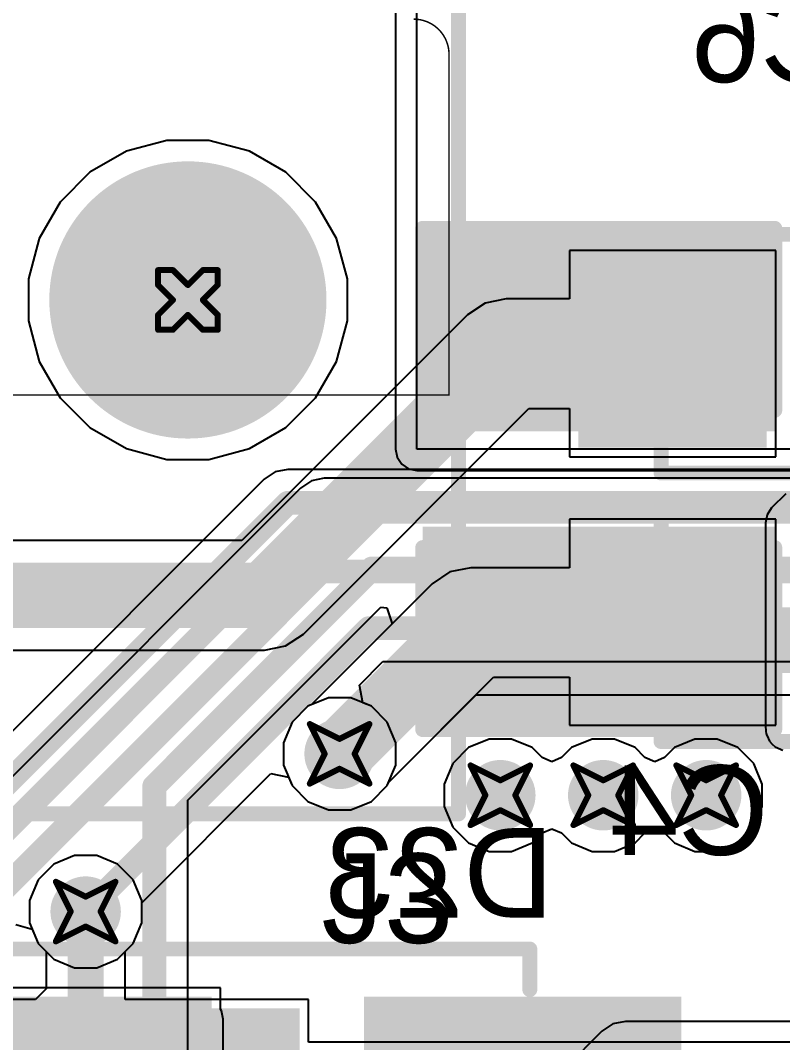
# Model space of a CAD drawing. Header units: inches. Extents: x -6 to 430, y 0 to 90.
# Drawn here: x 28.6 to 35.09, y 34.49 to 43.19 of the extents above; entities that cross this region are included whole.
import ezdxf

# ---------------------------------------------------------------- set-up
doc = ezdxf.new("R2010")
doc.units = ezdxf.units.IN
for name, color, linetype in [('Bottom Layer', 5, 'Continuous'), ('Bottom Overlay', 54, 'Continuous'), ('Bottom Paste', 16, 'Continuous'), ('Bottom Solder', 6, 'Continuous'), ('Drill Drawing', 1, 'Continuous'), ('Layer 1', 16, 'Continuous'), ('Layer 2', 76, 'Continuous'), ('Mechanical 1', 6, 'Continuous'), ('Pad Holes', 156, 'Continuous'), ('Top Layer', 1, 'Continuous'), ('Top Overlay', 2, 'Continuous'), ('Top Paste', 8, 'Continuous'), ('Top Solder', 216, 'Continuous'), ('Via Holes', 16, 'Continuous')]:
    doc.layers.add(name, color=color, linetype=linetype)
doc.styles.add('Arial', font='', dxfattribs={"height": 0.2})
doc.styles.get('Arial').set_extended_font_data('Arial')

msp = doc.modelspace()

# ---------------------------------------------------------------- hatches: boundary and pattern name
at = {"layer": 'Bottom Layer'}
for points in [[(32.1278, 39.7936), (32.1278, 41.3176), (34.9218, 41.3176), (34.9218, 39.7936)], [(32.1278, 37.2536), (32.1278, 38.7776), (34.9218, 38.7776), (34.9218, 37.2536)], [(27.6266, 34.7762), (30.1266, 34.7762), (30.1266, 33.0762), (27.6266, 33.0762)], [(31.6266, 34.7762), (34.1266, 34.7762), (34.1266, 33.0762), (31.6266, 33.0762)], [(27.378, 32.961), (30.1466, 32.961), (30.1466, 34.6882), (27.378, 34.6882)]]:
    msp.add_hatch(color=5, dxfattribs=at).paths.add_polyline_path(points)
h = msp.add_hatch(color=5, dxfattribs=at)
edge = h.paths.add_edge_path()
edge.add_arc((31.3183, 36.9455), 0.3, 0, 360)
h = msp.add_hatch(color=5, dxfattribs=at)
edge = h.paths.add_edge_path()
edge.add_arc((32.6866, 36.5932), 0.3, 0, 360)
h = msp.add_hatch(color=5, dxfattribs=at)
edge = h.paths.add_edge_path()
edge.add_arc((33.5629, 36.5932), 0.3, 0, 360)
h = msp.add_hatch(color=5, dxfattribs=at)
edge = h.paths.add_edge_path()
edge.add_arc((34.4392, 36.5932), 0.3, 0, 360)
h = msp.add_hatch(color=5, dxfattribs=at)
edge = h.paths.add_edge_path()
edge.add_arc((29.156, 35.6026), 0.3, 0, 360)
at = {"layer": 'Bottom Paste'}
for points in [[(32.1278, 39.7936), (32.1278, 41.3176), (34.9218, 41.3176), (34.9218, 39.7936)], [(32.1278, 37.2536), (32.1278, 38.7776), (34.9218, 38.7776), (34.9218, 37.2536)], [(27.6266, 34.7762), (30.1266, 34.7762), (30.1266, 33.0762), (27.6266, 33.0762)], [(31.6266, 34.7762), (34.1266, 34.7762), (34.1266, 33.0762), (31.6266, 33.0762)]]:
    msp.add_hatch(color=16, dxfattribs=at).paths.add_polyline_path(points)
at = {"layer": 'Bottom Solder'}
for points in [[(32.0262, 39.692), (32.0262, 41.4192), (35.0234, 41.4192), (35.0234, 39.692)], [(32.0262, 37.152), (32.0262, 38.8792), (35.0234, 38.8792), (35.0234, 37.152)], [(27.525, 34.8778), (30.2282, 34.8778), (30.2282, 32.9746), (27.525, 32.9746)], [(31.525, 34.8778), (34.2282, 34.8778), (34.2282, 32.9746), (31.525, 32.9746)]]:
    msp.add_hatch(color=6, dxfattribs=at).paths.add_polyline_path(points)
h = msp.add_hatch(color=6, dxfattribs=at)
edge = h.paths.add_edge_path()
edge.add_arc((30.0266, 40.8096), 0.1016, 0, 360)
at = {"layer": 'Layer 1'}
h = msp.add_hatch(color=16, dxfattribs=at)
edge = h.paths.add_edge_path()
edge.add_arc((31.3183, 36.9455), 0.3, 0, 360)
h = msp.add_hatch(color=16, dxfattribs=at)
edge = h.paths.add_edge_path()
edge.add_arc((32.6866, 36.5932), 0.3, 0, 360)
h = msp.add_hatch(color=16, dxfattribs=at)
edge = h.paths.add_edge_path()
edge.add_arc((33.5629, 36.5932), 0.3, 0, 360)
h = msp.add_hatch(color=16, dxfattribs=at)
edge = h.paths.add_edge_path()
edge.add_arc((34.4392, 36.5932), 0.3, 0, 360)
h = msp.add_hatch(color=16, dxfattribs=at)
edge = h.paths.add_edge_path()
edge.add_arc((29.156, 35.6026), 0.3, 0, 360)
at = {"layer": 'Layer 2'}
h = msp.add_hatch(color=76, dxfattribs=at)
edge = h.paths.add_edge_path()
edge.add_arc((31.3183, 36.9455), 0.3, 0, 360)
h = msp.add_hatch(color=76, dxfattribs=at)
edge = h.paths.add_edge_path()
edge.add_arc((32.6866, 36.5932), 0.3, 0, 360)
h = msp.add_hatch(color=76, dxfattribs=at)
edge = h.paths.add_edge_path()
edge.add_arc((33.5629, 36.5932), 0.3, 0, 360)
h = msp.add_hatch(color=76, dxfattribs=at)
edge = h.paths.add_edge_path()
edge.add_arc((34.4392, 36.5932), 0.3, 0, 360)
h = msp.add_hatch(color=76, dxfattribs=at)
edge = h.paths.add_edge_path()
edge.add_arc((29.156, 35.6026), 0.3, 0, 360)
at = {"layer": 'Pad Holes'}
h = msp.add_hatch(color=7, dxfattribs=at)
edge = h.paths.add_edge_path()
edge.add_arc((30.0266, 40.8096), 1.18, 0, 360)
at = {"layer": 'Top Layer'}
for points in [[(33.4539, 41.0524), (34.8539, 41.0524), (34.8539, 39.6524), (33.4539, 39.6524)], [(33.4538, 38.7664), (34.8538, 38.7664), (34.8538, 37.3664), (33.4538, 37.3664)], [(28.706, 33.1762), (28.706, 34.6762), (29.606, 34.6762), (29.606, 33.1762)], [(29.976, 33.1762), (29.976, 34.6762), (30.876, 34.6762), (30.876, 33.1762)]]:
    msp.add_hatch(color=1, dxfattribs=at).paths.add_polyline_path(points)
h = msp.add_hatch(color=1, dxfattribs=at)
edge = h.paths.add_edge_path()
edge.add_arc((31.3183, 36.9455), 0.3, 0, 360)
h = msp.add_hatch(color=1, dxfattribs=at)
edge = h.paths.add_edge_path()
edge.add_arc((32.6866, 36.5932), 0.3, 0, 360)
h = msp.add_hatch(color=1, dxfattribs=at)
edge = h.paths.add_edge_path()
edge.add_arc((33.5629, 36.5932), 0.3, 0, 360)
h = msp.add_hatch(color=1, dxfattribs=at)
edge = h.paths.add_edge_path()
edge.add_arc((34.4392, 36.5932), 0.3, 0, 360)
h = msp.add_hatch(color=1, dxfattribs=at)
edge = h.paths.add_edge_path()
edge.add_arc((29.156, 35.6026), 0.3, 0, 360)
at = {"layer": 'Top Paste'}
for points in [[(33.4539, 41.0524), (34.8539, 41.0524), (34.8539, 39.6524), (33.4539, 39.6524)], [(33.4538, 38.7664), (34.8538, 38.7664), (34.8538, 37.3664), (33.4538, 37.3664)], [(28.706, 33.1762), (28.706, 34.6762), (29.606, 34.6762), (29.606, 33.1762)], [(29.976, 33.1762), (29.976, 34.6762), (30.876, 34.6762), (30.876, 33.1762)]]:
    msp.add_hatch(color=8, dxfattribs=at).paths.add_polyline_path(points)
at = {"layer": 'Top Solder'}
for points in [[(33.3523, 41.154), (34.9555, 41.154), (34.9555, 39.5508), (33.3523, 39.5508)], [(33.3522, 38.868), (34.9554, 38.868), (34.9554, 37.2648), (33.3522, 37.2648)], [(28.6044, 33.0746), (28.6044, 34.7778), (29.7076, 34.7778), (29.7076, 33.0746)], [(29.8744, 33.0746), (29.8744, 34.7778), (30.9776, 34.7778), (30.9776, 33.0746)]]:
    msp.add_hatch(color=216, dxfattribs=at).paths.add_polyline_path(points)
h = msp.add_hatch(color=216, dxfattribs=at)
edge = h.paths.add_edge_path()
edge.add_arc((30.0266, 40.8096), 0.1016, 0, 360)
at = {"layer": 'Via Holes'}
h = msp.add_hatch(color=7, dxfattribs=at)
edge = h.paths.add_edge_path()
edge.add_arc((31.3183, 36.9455), 0.15, 0, 360)
h = msp.add_hatch(color=7, dxfattribs=at)
edge = h.paths.add_edge_path()
edge.add_arc((32.6866, 36.5932), 0.15, 0, 360)
h = msp.add_hatch(color=7, dxfattribs=at)
edge = h.paths.add_edge_path()
edge.add_arc((33.5629, 36.5932), 0.15, 0, 360)
h = msp.add_hatch(color=7, dxfattribs=at)
edge = h.paths.add_edge_path()
edge.add_arc((34.4392, 36.5932), 0.15, 0, 360)
h = msp.add_hatch(color=7, dxfattribs=at)
edge = h.paths.add_edge_path()
edge.add_arc((29.156, 35.6026), 0.15, 0, 360)

# ---------------------------------------------------------------- linework, layer by layer
at = {"layer": 'Bottom Layer'}
for p, q in [((31.7941, 49.741), (31.7941, 39.5396)), ((31.9754, 39.5396), (31.9754, 49.741)), ((29.8478, 42.1674), (29.5025, 42.0749)), ((30.2054, 42.1674), (29.8478, 42.1674)), ((30.5507, 42.0749), (30.2054, 42.1674)), ((29.5025, 42.0749), (29.1929, 41.8961)), ((30.8603, 41.8961), (30.5507, 42.0749)), ((29.1929, 41.8961), (28.9401, 41.6433)), ((31.1131, 41.6433), (30.8603, 41.8961)), ((28.9401, 41.6433), (28.7613, 41.3337)), ((31.2919, 41.3337), (31.1131, 41.6433)), ((28.7613, 41.3337), (28.6688, 40.9884)), ((31.3844, 40.9884), (31.2919, 41.3337)), ((28.6688, 40.9884), (28.6688, 40.6308)), ((31.3844, 40.6308), (31.3844, 40.9884)), ((28.6688, 40.6308), (28.7613, 40.2855)), ((31.2919, 40.2855), (31.3844, 40.6308)), ((28.7613, 40.2855), (28.9401, 39.9759)), ((31.1131, 39.9759), (31.2919, 40.2855)), ((28.9401, 39.9759), (29.1929, 39.7231)), ((30.8603, 39.7231), (31.1131, 39.9759)), ((29.1929, 39.7231), (29.5025, 39.5443)), ((30.5507, 39.5443), (30.8603, 39.7231)), ((29.5025, 39.5443), (29.8478, 39.4518)), ((30.2054, 39.4518), (30.5507, 39.5443)), ((31.7941, 39.5396), (31.8079, 39.4702)), ((38.7572, 39.5396), (31.9754, 39.5396)), ((29.8478, 39.4518), (30.2054, 39.4518)), ((31.8079, 39.4702), (31.8472, 39.4114)), ((31.8472, 39.4114), (31.906, 39.3721)), ((31.906, 39.3721), (31.9754, 39.3583)), ((31.9754, 39.3583), (38.6546, 39.3583)), ((35.1164, 39.1598), (34.9968, 39.0402)), ((34.9968, 39.0402), (34.9575, 38.9814)), ((34.9575, 38.9814), (34.9437, 38.912)), ((34.9437, 38.912), (34.9437, 37.1699)), ((31.2233, 37.4233), (31.0476, 37.3506)), ((31.4133, 37.4233), (31.2233, 37.4233)), ((31.5889, 37.3506), (31.4133, 37.4233)), ((31.0476, 37.3506), (30.9132, 37.2162)), ((31.7234, 37.2162), (31.5889, 37.3506)), ((30.9132, 37.2162), (30.8405, 37.0405)), ((31.7961, 37.0405), (31.7234, 37.2162)), ((34.9437, 37.1699), (34.9472, 37.1523)), ((34.9472, 37.1523), (34.9472, 37.1345)), ((34.9472, 37.1345), (34.9502, 37.1196)), ((34.9502, 37.1196), (34.957, 37.1031)), ((34.957, 37.1031), (34.9575, 37.1005)), ((34.9575, 37.1005), (34.959, 37.0983)), ((34.959, 37.0983), (34.9772, 37.0542)), ((30.8405, 37.0405), (30.8405, 36.8505)), ((31.7961, 36.8505), (31.7961, 37.0405)), ((34.9772, 37.0542), (34.9772, 37.0542)), ((34.9772, 37.0542), (34.9772, 37.0542)), ((34.9772, 37.0542), (35.0022, 37.0292)), ((35.0022, 37.0292), (35.0272, 37.0042)), ((35.0272, 37.0042), (35.0273, 37.0042)), ((35.0273, 37.0042), (35.0713, 36.986)), ((35.0713, 36.986), (35.0735, 36.9845)), ((35.0735, 36.9845), (35.0836, 36.9809)), ((35.0836, 36.9809), (35.0926, 36.9772)), ((30.8405, 36.8505), (30.9132, 36.6749)), ((31.7234, 36.6749), (31.7961, 36.8505)), ((30.9132, 36.6749), (31.0476, 36.5404)), ((31.5889, 36.5404), (31.7234, 36.6749)), ((31.0476, 36.5404), (31.2233, 36.4677)), ((31.2233, 36.4677), (31.4133, 36.4677)), ((31.4133, 36.4677), (31.5889, 36.5404)), ((29.061, 36.0804), (28.8853, 36.0077)), ((29.251, 36.0804), (29.061, 36.0804)), ((29.4267, 36.0077), (29.251, 36.0804)), ((28.8853, 36.0077), (28.7509, 35.8733)), ((29.5611, 35.8733), (29.4267, 36.0077)), ((28.7509, 35.8733), (28.6782, 35.6976)), ((29.6338, 35.6976), (29.5611, 35.8733)), ((28.6782, 35.6976), (28.6782, 35.5076)), ((29.6338, 35.5076), (29.6338, 35.6976)), ((28.6782, 35.5076), (28.7509, 35.3319)), ((29.5611, 35.3319), (29.6338, 35.5076)), ((28.7509, 35.3319), (28.8853, 35.1975)), ((29.4267, 35.1975), (29.5611, 35.3319)), ((28.8853, 35.1975), (29.061, 35.1248)), ((29.251, 35.1248), (29.4267, 35.1975)), ((29.061, 35.1248), (29.251, 35.1248)), ((30.3044, 34.954), (28.2397, 34.954)), ((30.3044, 34.7721), (30.3044, 34.954)), ((30.3141, 34.7576), (30.3044, 34.7721)), ((30.3279, 34.6882), (30.3141, 34.7576)), ((30.3279, 32.961), (30.3279, 34.6882))]:
    msp.add_line(p, q, dxfattribs=at)
at = {"layer": 'Bottom Overlay', "const_width": 0.127}
for points in [[(32.0262, 41.4192), (35.0234, 41.4192)], [(32.0262, 39.8698), (32.0262, 41.4192)], [(35.0234, 39.8698), (35.0234, 41.4192)], [(32.0262, 37.152), (32.0262, 38.7014)], [(35.0234, 37.152), (35.0234, 38.7014)], [(32.0262, 37.152), (35.0234, 37.152)], [(28.2185, 35.2839), (32.9378, 35.2839)], [(32.9378, 34.9384), (32.9378, 35.2839)]]:
    msp.add_lwpolyline(points, dxfattribs=at)
at = {"layer": 'Bottom Overlay', "const_width": 0.0635}
for points in [[(31.9944, 41.4192, 1), (32.0579, 41.4192, 1)], [(31.9944, 41.4192, 1), (32.0579, 41.4192, 1)], [(34.9916, 41.4192, 1), (35.0551, 41.4192, 1)], [(34.9916, 41.4192, 1), (35.0551, 41.4192, 1)], [(31.9944, 39.8698, 1), (32.0579, 39.8698, 1)], [(34.9916, 39.8698, 1), (35.0551, 39.8698, 1)], [(31.9944, 38.7014, 1), (32.0579, 38.7014, 1)], [(34.9916, 38.7014, 1), (35.0551, 38.7014, 1)], [(31.9944, 37.152, 1), (32.0579, 37.152, 1)], [(31.9944, 37.152, 1), (32.0579, 37.152, 1)], [(34.9916, 37.152, 1), (35.0551, 37.152, 1)], [(34.9916, 37.152, 1), (35.0551, 37.152, 1)], [(32.9061, 35.2839, 1), (32.9696, 35.2839, 1)], [(32.9061, 35.2839, 1), (32.9696, 35.2839, 1)], [(32.9061, 34.9384, 1), (32.9696, 34.9384, 1)]]:
    msp.add_lwpolyline(points, format="xyb", close=True, dxfattribs=at)
at = {"layer": 'Drill Drawing', "const_width": 0.0508}
for points in [[(29.7726, 40.9366), (29.7726, 41.0636)], [(29.7726, 41.0636), (29.8996, 41.0636)], [(29.8996, 41.0636), (30.0266, 40.9366)], [(30.0266, 40.9366), (30.1536, 41.0636)], [(30.1536, 41.0636), (30.2806, 41.0636)], [(30.2806, 40.9366), (30.2806, 41.0636)], [(29.7726, 40.9366), (29.8996, 40.8096)], [(30.1536, 40.8096), (30.2806, 40.9366)], [(29.7726, 40.6826), (29.8996, 40.8096)], [(30.1536, 40.8096), (30.2806, 40.6826)], [(29.7726, 40.5556), (29.7726, 40.6826)], [(29.8996, 40.5556), (30.0266, 40.6826)], [(30.0266, 40.6826), (30.1536, 40.5556)], [(30.2806, 40.5556), (30.2806, 40.6826)], [(29.7726, 40.5556), (29.8996, 40.5556)], [(30.1536, 40.5556), (30.2806, 40.5556)], [(31.0643, 37.1995), (31.3183, 37.0725)], [(31.0643, 37.1995), (31.1913, 36.9455)], [(31.3183, 37.0725), (31.5723, 37.1995)], [(31.4453, 36.9455), (31.5723, 37.1995)], [(31.0643, 36.6915), (31.1913, 36.9455)], [(31.4453, 36.9455), (31.5723, 36.6915)], [(31.0643, 36.6915), (31.3183, 36.8185)], [(31.3183, 36.8185), (31.5723, 36.6915)], [(32.4326, 36.8472), (32.6866, 36.7202)], [(32.4326, 36.8472), (32.5596, 36.5932)], [(32.6866, 36.7202), (32.9406, 36.8472)], [(32.8136, 36.5932), (32.9406, 36.8472)], [(33.3089, 36.8472), (33.5629, 36.7202)], [(33.3089, 36.8472), (33.4359, 36.5932)], [(33.5629, 36.7202), (33.8169, 36.8472)], [(33.6899, 36.5932), (33.8169, 36.8472)], [(34.1852, 36.8472), (34.4392, 36.7202)], [(34.1852, 36.8472), (34.3122, 36.5932)], [(34.4392, 36.7202), (34.6932, 36.8472)], [(34.5662, 36.5932), (34.6932, 36.8472)], [(32.4326, 36.3392), (32.5596, 36.5932)], [(32.8136, 36.5932), (32.9406, 36.3392)], [(33.3089, 36.3392), (33.4359, 36.5932)], [(33.6899, 36.5932), (33.8169, 36.3392)], [(34.1852, 36.3392), (34.3122, 36.5932)], [(34.5662, 36.5932), (34.6932, 36.3392)], [(32.4326, 36.3392), (32.6866, 36.4662)], [(32.6866, 36.4662), (32.9406, 36.3392)], [(33.3089, 36.3392), (33.5629, 36.4662)], [(33.5629, 36.4662), (33.8169, 36.3392)], [(34.1852, 36.3392), (34.4392, 36.4662)], [(34.4392, 36.4662), (34.6932, 36.3392)], [(28.902, 35.8566), (29.156, 35.7296)], [(28.902, 35.8566), (29.029, 35.6026)], [(29.156, 35.7296), (29.41, 35.8566)], [(29.283, 35.6026), (29.41, 35.8566)], [(28.902, 35.3486), (29.029, 35.6026)], [(29.283, 35.6026), (29.41, 35.3486)], [(28.902, 35.3486), (29.156, 35.4756)], [(29.156, 35.4756), (29.41, 35.3486)]]:
    msp.add_lwpolyline(points, dxfattribs=at)
at = {"layer": 'Drill Drawing', "const_width": 0.0254}
for points in [[(29.7599, 41.0636, 1), (29.7853, 41.0636, 1)], [(29.7599, 41.0636, 1), (29.7853, 41.0636, 1)], [(29.8869, 41.0636, 1), (29.9123, 41.0636, 1)], [(29.8869, 41.0636, 1), (29.9123, 41.0636, 1)], [(30.1409, 41.0636, 1), (30.1663, 41.0636, 1)], [(30.1409, 41.0636, 1), (30.1663, 41.0636, 1)], [(30.2679, 41.0636, 1), (30.2933, 41.0636, 1)], [(30.2679, 41.0636, 1), (30.2933, 41.0636, 1)], [(29.7599, 40.9366, 1), (29.7853, 40.9366, 1)], [(29.7599, 40.9366, 1), (29.7853, 40.9366, 1)], [(30.0139, 40.9366, 1), (30.0393, 40.9366, 1)], [(30.0139, 40.9366, 1), (30.0393, 40.9366, 1)], [(30.2679, 40.9366, 1), (30.2933, 40.9366, 1)], [(30.2679, 40.9366, 1), (30.2933, 40.9366, 1)], [(29.8869, 40.8096, 1), (29.9123, 40.8096, 1)], [(29.8869, 40.8096, 1), (29.9123, 40.8096, 1)], [(30.1409, 40.8096, 1), (30.1663, 40.8096, 1)], [(30.1409, 40.8096, 1), (30.1663, 40.8096, 1)], [(29.7599, 40.6826, 1), (29.7853, 40.6826, 1)], [(29.7599, 40.6826, 1), (29.7853, 40.6826, 1)], [(30.0139, 40.6826, 1), (30.0393, 40.6826, 1)], [(30.0139, 40.6826, 1), (30.0393, 40.6826, 1)], [(30.2679, 40.6826, 1), (30.2933, 40.6826, 1)], [(30.2679, 40.6826, 1), (30.2933, 40.6826, 1)], [(29.7599, 40.5556, 1), (29.7853, 40.5556, 1)], [(29.7599, 40.5556, 1), (29.7853, 40.5556, 1)], [(29.8869, 40.5556, 1), (29.9123, 40.5556, 1)], [(29.8869, 40.5556, 1), (29.9123, 40.5556, 1)], [(30.1409, 40.5556, 1), (30.1663, 40.5556, 1)], [(30.1409, 40.5556, 1), (30.1663, 40.5556, 1)], [(30.2679, 40.5556, 1), (30.2933, 40.5556, 1)], [(30.2679, 40.5556, 1), (30.2933, 40.5556, 1)], [(31.0516, 37.1995, 1), (31.077, 37.1995, 1)], [(31.0516, 37.1995, 1), (31.077, 37.1995, 1)], [(31.5596, 37.1995, 1), (31.585, 37.1995, 1)], [(31.5596, 37.1995, 1), (31.585, 37.1995, 1)], [(31.3056, 37.0725, 1), (31.331, 37.0725, 1)], [(31.3056, 37.0725, 1), (31.331, 37.0725, 1)], [(31.1786, 36.9455, 1), (31.204, 36.9455, 1)], [(31.1786, 36.9455, 1), (31.204, 36.9455, 1)], [(31.4326, 36.9455, 1), (31.458, 36.9455, 1)], [(31.4326, 36.9455, 1), (31.458, 36.9455, 1)], [(31.3056, 36.8185, 1), (31.331, 36.8185, 1)], [(31.3056, 36.8185, 1), (31.331, 36.8185, 1)], [(32.4199, 36.8472, 1), (32.4453, 36.8472, 1)], [(32.4199, 36.8472, 1), (32.4453, 36.8472, 1)], [(32.9279, 36.8472, 1), (32.9533, 36.8472, 1)], [(32.9279, 36.8472, 1), (32.9533, 36.8472, 1)], [(33.2962, 36.8472, 1), (33.3216, 36.8472, 1)], [(33.2962, 36.8472, 1), (33.3216, 36.8472, 1)], [(33.8042, 36.8472, 1), (33.8296, 36.8472, 1)], [(33.8042, 36.8472, 1), (33.8296, 36.8472, 1)], [(34.1725, 36.8472, 1), (34.1979, 36.8472, 1)], [(34.1725, 36.8472, 1), (34.1979, 36.8472, 1)], [(34.6805, 36.8472, 1), (34.7059, 36.8472, 1)], [(34.6805, 36.8472, 1), (34.7059, 36.8472, 1)], [(32.6739, 36.7202, 1), (32.6993, 36.7202, 1)], [(32.6739, 36.7202, 1), (32.6993, 36.7202, 1)], [(33.5502, 36.7202, 1), (33.5756, 36.7202, 1)], [(33.5502, 36.7202, 1), (33.5756, 36.7202, 1)], [(34.4265, 36.7202, 1), (34.4519, 36.7202, 1)], [(34.4265, 36.7202, 1), (34.4519, 36.7202, 1)], [(31.0516, 36.6915, 1), (31.077, 36.6915, 1)], [(31.0516, 36.6915, 1), (31.077, 36.6915, 1)], [(31.5596, 36.6915, 1), (31.585, 36.6915, 1)], [(31.5596, 36.6915, 1), (31.585, 36.6915, 1)], [(32.5469, 36.5932, 1), (32.5723, 36.5932, 1)], [(32.5469, 36.5932, 1), (32.5723, 36.5932, 1)], [(32.8009, 36.5932, 1), (32.8263, 36.5932, 1)], [(32.8009, 36.5932, 1), (32.8263, 36.5932, 1)], [(33.4232, 36.5932, 1), (33.4486, 36.5932, 1)], [(33.4232, 36.5932, 1), (33.4486, 36.5932, 1)], [(33.6772, 36.5932, 1), (33.7026, 36.5932, 1)], [(33.6772, 36.5932, 1), (33.7026, 36.5932, 1)], [(34.2995, 36.5932, 1), (34.3249, 36.5932, 1)], [(34.2995, 36.5932, 1), (34.3249, 36.5932, 1)], [(34.5535, 36.5932, 1), (34.5789, 36.5932, 1)], [(34.5535, 36.5932, 1), (34.5789, 36.5932, 1)], [(32.6739, 36.4662, 1), (32.6993, 36.4662, 1)], [(32.6739, 36.4662, 1), (32.6993, 36.4662, 1)], [(33.5502, 36.4662, 1), (33.5756, 36.4662, 1)], [(33.5502, 36.4662, 1), (33.5756, 36.4662, 1)], [(34.4265, 36.4662, 1), (34.4519, 36.4662, 1)], [(34.4265, 36.4662, 1), (34.4519, 36.4662, 1)], [(32.4199, 36.3392, 1), (32.4453, 36.3392, 1)], [(32.4199, 36.3392, 1), (32.4453, 36.3392, 1)], [(32.9279, 36.3392, 1), (32.9533, 36.3392, 1)], [(32.9279, 36.3392, 1), (32.9533, 36.3392, 1)], [(33.2962, 36.3392, 1), (33.3216, 36.3392, 1)], [(33.2962, 36.3392, 1), (33.3216, 36.3392, 1)], [(33.8042, 36.3392, 1), (33.8296, 36.3392, 1)], [(33.8042, 36.3392, 1), (33.8296, 36.3392, 1)], [(34.1725, 36.3392, 1), (34.1979, 36.3392, 1)], [(34.1725, 36.3392, 1), (34.1979, 36.3392, 1)], [(34.6805, 36.3392, 1), (34.7059, 36.3392, 1)], [(34.6805, 36.3392, 1), (34.7059, 36.3392, 1)], [(28.8893, 35.8566, 1), (28.9147, 35.8566, 1)], [(28.8893, 35.8566, 1), (28.9147, 35.8566, 1)], [(29.3973, 35.8566, 1), (29.4227, 35.8566, 1)], [(29.3973, 35.8566, 1), (29.4227, 35.8566, 1)], [(29.1433, 35.7296, 1), (29.1687, 35.7296, 1)], [(29.1433, 35.7296, 1), (29.1687, 35.7296, 1)], [(29.0163, 35.6026, 1), (29.0417, 35.6026, 1)], [(29.0163, 35.6026, 1), (29.0417, 35.6026, 1)], [(29.2703, 35.6026, 1), (29.2957, 35.6026, 1)], [(29.2703, 35.6026, 1), (29.2957, 35.6026, 1)], [(29.1433, 35.4756, 1), (29.1687, 35.4756, 1)], [(29.1433, 35.4756, 1), (29.1687, 35.4756, 1)], [(28.8893, 35.3486, 1), (28.9147, 35.3486, 1)], [(28.8893, 35.3486, 1), (28.9147, 35.3486, 1)], [(29.3973, 35.3486, 1), (29.4227, 35.3486, 1)], [(29.3973, 35.3486, 1), (29.4227, 35.3486, 1)]]:
    msp.add_lwpolyline(points, format="xyb", close=True, dxfattribs=at)
at = {"layer": 'Layer 1'}
for p, q in [((29.8478, 42.1674), (29.5025, 42.0749)), ((30.2054, 42.1674), (29.8478, 42.1674)), ((30.5507, 42.0749), (30.2054, 42.1674)), ((29.5025, 42.0749), (29.1929, 41.8961)), ((30.8603, 41.8961), (30.5507, 42.0749)), ((29.1929, 41.8961), (28.9401, 41.6433)), ((31.1131, 41.6433), (30.8603, 41.8961)), ((28.9401, 41.6433), (28.7613, 41.3337)), ((31.2919, 41.3337), (31.1131, 41.6433)), ((28.7613, 41.3337), (28.6688, 40.9884)), ((31.3844, 40.9884), (31.2919, 41.3337)), ((28.6688, 40.9884), (28.6688, 40.6308)), ((31.3844, 40.6308), (31.3844, 40.9884)), ((28.6688, 40.6308), (28.7613, 40.2855)), ((31.2919, 40.2855), (31.3844, 40.6308)), ((28.7613, 40.2855), (28.9401, 39.9759)), ((31.1131, 39.9759), (31.2919, 40.2855)), ((28.9401, 39.9759), (29.1929, 39.7231)), ((30.8603, 39.7231), (31.1131, 39.9759)), ((29.1929, 39.7231), (29.5025, 39.5443)), ((30.5507, 39.5443), (30.8603, 39.7231)), ((29.5025, 39.5443), (29.8478, 39.4518)), ((30.2054, 39.4518), (30.5507, 39.5443)), ((29.8478, 39.4518), (30.2054, 39.4518)), ((31.079, 39.2694), (30.9866, 39.2076)), ((31.188, 39.2911), (31.079, 39.2694)), ((40.3828, 39.2911), (31.188, 39.2911)), ((31.188, 39.2911), (31.188, 39.2911)), ((30.9866, 39.2076), (28.218, 36.439)), ((30.9866, 39.2076), (30.9866, 39.2076)), ((30.0251, 36.5514), (31.669, 38.1953)), ((31.669, 38.1953), (31.7217, 38.1878)), ((31.7217, 38.1878), (31.7666, 38.053)), ((31.7666, 38.053), (31.0758, 37.3622)), ((31.735, 36.703), (32.4799, 37.4478)), ((32.4799, 37.4478), (39.2786, 37.4478)), ((31.0476, 37.3506), (30.9132, 37.2162)), ((31.0758, 37.3622), (31.0476, 37.3506)), ((30.9132, 37.2162), (30.8405, 37.0405)), ((30.8405, 37.0405), (30.8405, 36.8505)), ((30.8405, 36.8505), (30.9132, 36.6749)), ((30.9132, 36.6749), (31.0476, 36.5404)), ((31.5889, 36.5404), (31.7234, 36.6749)), ((31.7234, 36.6749), (31.735, 36.703)), ((30.0251, 29.8212), (30.0251, 36.5514)), ((31.0476, 36.5404), (31.2233, 36.4677)), ((31.2233, 36.4677), (31.4133, 36.4677)), ((31.4133, 36.4677), (31.5889, 36.5404)), ((33.6444, 34.6466), (33.552, 34.5848)), ((33.7534, 34.6683), (33.6444, 34.6466)), ((38.5553, 34.6683), (33.7534, 34.6683)), ((33.7534, 34.6683), (33.7534, 34.6683)), ((33.552, 34.5848), (33.0186, 34.0514)), ((33.552, 34.5848), (33.552, 34.5848))]:
    msp.add_line(p, q, dxfattribs=at)
for points, const_width in [([(28.4194, 36.2376), (31.188, 39.0062)], 0.2032), ([(31.188, 39.0062), (40.3828, 39.0062)], 0.2032), ([(29.7402, 36.6694), (31.5944, 38.5236)], 0.2032), ([(31.5944, 38.5236), (34.0074, 38.5236)], 0.2032), ([(34.0074, 38.5236), (40.1829, 38.5236)], 0.2032), ([(31.3183, 36.9455), (32.2868, 37.914)], 0.5588), ([(32.2868, 37.914), (39.4717, 37.914)], 0.5588), ([(29.7402, 29.4304), (29.7402, 36.6694)], 0.2032)]:
    msp.add_lwpolyline(points, dxfattribs=dict(at, const_width=const_width))
for points, const_width in [([(31.1372, 39.0062, 1), (31.2388, 39.0062, 1)], 0.1016), ([(31.1372, 39.0062, 1), (31.2388, 39.0062, 1)], 0.1016), ([(31.5436, 38.5236, 1), (31.6452, 38.5236, 1)], 0.1016), ([(31.5436, 38.5236, 1), (31.6452, 38.5236, 1)], 0.1016), ([(33.9566, 38.5236, 1), (34.0582, 38.5236, 1)], 0.1016), ([(33.9566, 38.5236, 1), (34.0582, 38.5236, 1)], 0.1016), ([(32.1471, 37.914, 1), (32.4265, 37.914, 1)], 0.2794), ([(32.1471, 37.914, 1), (32.4265, 37.914, 1)], 0.2794), ([(31.1786, 36.9455, 1), (31.458, 36.9455, 1)], 0.2794), ([(29.6894, 36.6694, 1), (29.791, 36.6694, 1)], 0.1016), ([(29.6894, 36.6694, 1), (29.791, 36.6694, 1)], 0.1016)]:
    msp.add_lwpolyline(points, format="xyb", close=True, dxfattribs=dict(at, const_width=const_width))
at = {"layer": 'Layer 2'}
for p, q in [((29.8478, 42.1674), (29.5025, 42.0749)), ((30.2054, 42.1674), (29.8478, 42.1674)), ((30.5507, 42.0749), (30.2054, 42.1674)), ((29.5025, 42.0749), (29.1929, 41.8961)), ((30.8603, 41.8961), (30.5507, 42.0749)), ((29.1929, 41.8961), (28.9401, 41.6433)), ((31.1131, 41.6433), (30.8603, 41.8961)), ((28.9401, 41.6433), (28.7613, 41.3337)), ((31.2919, 41.3337), (31.1131, 41.6433)), ((28.7613, 41.3337), (28.6688, 40.9884)), ((31.3844, 40.9884), (31.2919, 41.3337)), ((28.6688, 40.9884), (28.6688, 40.6308)), ((31.3844, 40.6308), (31.3844, 40.9884)), ((28.6688, 40.6308), (28.7613, 40.2855)), ((31.2919, 40.2855), (31.3844, 40.6308)), ((28.7613, 40.2855), (28.9401, 39.9759)), ((31.1131, 39.9759), (31.2919, 40.2855)), ((28.9401, 39.9759), (29.1929, 39.7231)), ((30.8603, 39.7231), (31.1131, 39.9759)), ((29.1929, 39.7231), (29.5025, 39.5443)), ((30.5507, 39.5443), (30.8603, 39.7231)), ((29.5025, 39.5443), (29.8478, 39.4518)), ((30.2054, 39.4518), (30.5507, 39.5443)), ((29.8478, 39.4518), (30.2054, 39.4518)), ((30.7688, 39.3456), (30.6763, 39.2838)), ((30.8778, 39.3673), (30.7688, 39.3456)), ((35.2993, 39.3673), (30.8778, 39.3673)), ((30.6763, 39.2838), (27.1822, 35.7897)), ((30.6763, 39.2838), (30.6763, 39.2838)), ((31.4867, 37.5304), (31.687, 37.7307)), ((31.687, 37.7307), (35.2048, 37.7307)), ((31.5165, 37.3806), (31.4867, 37.5304)), ((31.5889, 37.3506), (31.5165, 37.3806)), ((31.7234, 37.2162), (31.5889, 37.3506)), ((31.7961, 37.0405), (31.7234, 37.2162)), ((32.5916, 37.071), (32.4159, 36.9983)), ((32.7816, 37.071), (32.5916, 37.071)), ((32.9573, 36.9983), (32.7816, 37.071)), ((33.4679, 37.071), (33.2922, 36.9983)), ((33.6579, 37.071), (33.4679, 37.071)), ((33.8336, 36.9983), (33.6579, 37.071)), ((34.3442, 37.071), (34.1685, 36.9983)), ((34.5342, 37.071), (34.3442, 37.071)), ((34.7099, 36.9983), (34.5342, 37.071)), ((31.7961, 36.8505), (31.7961, 37.0405)), ((32.4159, 36.9983), (32.2815, 36.8639)), ((33.0418, 36.9137), (32.9573, 36.9983)), ((33.2922, 36.9983), (33.2077, 36.9137)), ((33.9181, 36.9137), (33.8336, 36.9983)), ((34.1685, 36.9983), (34.084, 36.9137)), ((34.8443, 36.8639), (34.7099, 36.9983)), ((33.1247, 36.8781), (33.0418, 36.9137)), ((33.2077, 36.9137), (33.1247, 36.8781)), ((34.001, 36.8781), (33.9181, 36.9137)), ((34.084, 36.9137), (34.001, 36.8781)), ((31.7234, 36.6749), (31.7961, 36.8505)), ((32.2815, 36.8639), (32.2088, 36.6882)), ((34.917, 36.6882), (34.8443, 36.8639)), ((29.6338, 35.6775), (30.7334, 36.7771)), ((30.7334, 36.7771), (30.8832, 36.7473)), ((30.8832, 36.7473), (30.9132, 36.6749)), ((30.9132, 36.6749), (31.0476, 36.5404)), ((31.5889, 36.5404), (31.7234, 36.6749)), ((32.2088, 36.6882), (32.2088, 36.4982)), ((34.917, 36.4982), (34.917, 36.6882)), ((31.0476, 36.5404), (31.2233, 36.4677)), ((31.2233, 36.4677), (31.4133, 36.4677)), ((31.4133, 36.4677), (31.5889, 36.5404)), ((32.2088, 36.4982), (32.2815, 36.3225)), ((34.8443, 36.3225), (34.917, 36.4982)), ((32.2815, 36.3225), (32.4159, 36.1881)), ((33.0418, 36.2727), (33.1247, 36.3083)), ((33.1247, 36.3083), (33.2077, 36.2727)), ((33.9181, 36.2727), (34.001, 36.3083)), ((34.001, 36.3083), (34.084, 36.2727)), ((34.7099, 36.1881), (34.8443, 36.3225)), ((32.9573, 36.1881), (33.0418, 36.2727)), ((33.2077, 36.2727), (33.2922, 36.1881)), ((33.8336, 36.1881), (33.9181, 36.2727)), ((34.084, 36.2727), (34.1685, 36.1881)), ((32.4159, 36.1881), (32.5916, 36.1154)), ((32.5916, 36.1154), (32.7816, 36.1154)), ((32.7816, 36.1154), (32.9573, 36.1881)), ((33.2922, 36.1881), (33.4679, 36.1154)), ((33.4679, 36.1154), (33.6579, 36.1154)), ((33.6579, 36.1154), (33.8336, 36.1881)), ((34.1685, 36.1881), (34.3442, 36.1154)), ((34.3442, 36.1154), (34.5342, 36.1154)), ((34.5342, 36.1154), (34.7099, 36.1881)), ((29.6338, 35.5076), (29.6338, 35.6775)), ((29.5611, 35.3319), (29.6338, 35.5076)), ((28.5609, 35.4936), (28.7005, 35.4537)), ((28.7005, 35.4537), (28.7509, 35.3319)), ((28.7509, 35.3319), (28.8853, 35.1975)), ((29.4267, 35.1975), (29.5611, 35.3319)), ((28.8853, 35.1975), (29.061, 35.1248)), ((29.251, 35.1248), (29.4267, 35.1975)), ((29.061, 35.1248), (29.251, 35.1248))]:
    msp.add_line(p, q, dxfattribs=at)
at = {"layer": 'Layer 2', "const_width": 0.2032}
for points in [[(24.8457, 33.0503), (30.8778, 39.0824)], [(30.8778, 39.0824), (35.4044, 39.0824)], [(24.2792, 31.6148), (31.1626, 38.4982)], [(31.1626, 38.4982), (35.379, 38.4982)], [(29.156, 35.6026), (31.569, 38.0156)], [(31.569, 38.0156), (35.3228, 38.0156)]]:
    msp.add_lwpolyline(points, dxfattribs=at)
at = {"layer": 'Layer 2', "const_width": 0.1016}
for points in [[(30.827, 39.0824, 1), (30.9286, 39.0824, 1)], [(30.827, 39.0824, 1), (30.9286, 39.0824, 1)], [(31.1118, 38.4982, 1), (31.2134, 38.4982, 1)], [(31.1118, 38.4982, 1), (31.2134, 38.4982, 1)], [(31.5182, 38.0156, 1), (31.6198, 38.0156, 1)], [(31.5182, 38.0156, 1), (31.6198, 38.0156, 1)], [(29.1052, 35.6026, 1), (29.2068, 35.6026, 1)]]:
    msp.add_lwpolyline(points, format="xyb", close=True, dxfattribs=at)
at = {"layer": 'Mechanical 1', "const_width": 0.0127}
msp.add_lwpolyline([(31.95, 43.2, -0.414214), (32.25, 42.9)], format="xyb", dxfattribs=at)
for points in [[(32.25, 40), (32.25, 42.9)], [(25.5, 40), (32.25, 40)]]:
    msp.add_lwpolyline(points, dxfattribs=at)
at = {"layer": 'Mechanical 1', "const_width": 0.00635}
for points in [[(32.2468, 42.9, 1), (32.2532, 42.9, 1)], [(32.2468, 42.9, 1), (32.2532, 42.9, 1)], [(32.2468, 40, 1), (32.2532, 40, 1)], [(32.2468, 40, 1), (32.2532, 40, 1)]]:
    msp.add_lwpolyline(points, format="xyb", close=True, dxfattribs=at)
at = {"layer": 'Top Layer'}
for p, q in [((29.8478, 42.1674), (29.5025, 42.0749)), ((30.2054, 42.1674), (29.8478, 42.1674)), ((30.5507, 42.0749), (30.2054, 42.1674)), ((29.5025, 42.0749), (29.1929, 41.8961)), ((30.8603, 41.8961), (30.5507, 42.0749)), ((29.1929, 41.8961), (28.9401, 41.6433)), ((31.1131, 41.6433), (30.8603, 41.8961)), ((28.9401, 41.6433), (28.7613, 41.3337)), ((31.2919, 41.3337), (31.1131, 41.6433)), ((28.7613, 41.3337), (28.6688, 40.9884)), ((31.3844, 40.9884), (31.2919, 41.3337)), ((35.0317, 41.2302), (33.2761, 41.2302)), ((33.2761, 41.2302), (33.2761, 40.8186)), ((35.0317, 39.4746), (35.0317, 41.2302)), ((28.6688, 40.9884), (28.6688, 40.6308)), ((31.3844, 40.6308), (31.3844, 40.9884)), ((32.7374, 40.8186), (32.559, 40.7831)), ((33.2761, 40.8186), (32.7374, 40.8186)), ((32.559, 40.7831), (32.4078, 40.682)), ((32.4078, 40.682), (30.4869, 38.7612)), ((28.6688, 40.6308), (28.7613, 40.2855)), ((31.2919, 40.2855), (31.3844, 40.6308)), ((28.7613, 40.2855), (28.9401, 39.9759)), ((31.1131, 39.9759), (31.2919, 40.2855)), ((28.9401, 39.9759), (29.1929, 39.7231)), ((30.8603, 39.7231), (31.1131, 39.9759)), ((31.0096, 37.9654), (32.9305, 39.8862)), ((32.9305, 39.8862), (33.2761, 39.8862)), ((33.2761, 39.8862), (33.2761, 39.4746)), ((29.1929, 39.7231), (29.5025, 39.5443)), ((30.5507, 39.5443), (30.8603, 39.7231)), ((29.5025, 39.5443), (29.8478, 39.4518)), ((30.2054, 39.4518), (30.5507, 39.5443)), ((29.8478, 39.4518), (30.2054, 39.4518)), ((33.2761, 39.4746), (35.0317, 39.4746)), ((35.0316, 38.9442), (33.276, 38.9442)), ((33.276, 38.9442), (33.276, 38.5296)), ((35.0316, 37.1886), (35.0316, 38.9442)), ((30.4869, 38.7612), (25.7343, 38.7612)), ((32.2578, 38.4941), (32.1066, 38.393)), ((32.4362, 38.5296), (32.2578, 38.4941)), ((33.276, 38.5296), (32.4362, 38.5296)), ((32.1066, 38.393), (31.0758, 37.3622)), ((30.8584, 37.8643), (31.0096, 37.9654)), ((30.68, 37.8288), (30.8584, 37.8643)), ((25.5412, 37.8288), (30.68, 37.8288)), ((31.735, 36.703), (32.6293, 37.5972)), ((32.6293, 37.5972), (33.276, 37.5972)), ((33.276, 37.5972), (33.276, 37.1886)), ((31.0476, 37.3506), (30.9132, 37.2162)), ((31.0758, 37.3622), (31.0476, 37.3506)), ((30.9132, 37.2162), (30.8405, 37.0405)), ((33.276, 37.1886), (35.0316, 37.1886)), ((30.8405, 37.0405), (30.8405, 36.8505)), ((30.8405, 36.8505), (30.9132, 36.6749)), ((30.9132, 36.6749), (31.0476, 36.5404)), ((31.5889, 36.5404), (31.7234, 36.6749)), ((31.7234, 36.6749), (31.735, 36.703)), ((31.0476, 36.5404), (31.2233, 36.4677)), ((31.2233, 36.4677), (31.4133, 36.4677)), ((31.4133, 36.4677), (31.5889, 36.5404)), ((29.061, 36.0804), (28.8853, 36.0077)), ((29.251, 36.0804), (29.061, 36.0804)), ((29.4267, 36.0077), (29.251, 36.0804)), ((28.8853, 36.0077), (28.7509, 35.8733)), ((29.5611, 35.8733), (29.4267, 36.0077)), ((28.7509, 35.8733), (28.6782, 35.6976)), ((29.6338, 35.6976), (29.5611, 35.8733)), ((28.6782, 35.6976), (28.6782, 35.5076)), ((29.6338, 35.5076), (29.6338, 35.6976)), ((28.6782, 35.5076), (28.7509, 35.3319)), ((29.5611, 35.3319), (29.6338, 35.5076)), ((28.7509, 35.3319), (28.8193, 35.2636)), ((29.4927, 35.2636), (29.5611, 35.3319)), ((28.8193, 35.2636), (28.8193, 34.9438)), ((29.4927, 34.854), (29.4927, 35.2636)), ((28.8193, 34.9438), (28.7295, 34.854)), ((28.7295, 34.854), (28.5282, 34.854)), ((29.6712, 34.854), (29.4927, 34.854)), ((29.7982, 34.854), (29.6712, 34.854)), ((29.9108, 34.854), (29.7982, 34.854)), ((31.0538, 34.854), (29.9108, 34.854)), ((31.0538, 34.4905), (31.0538, 34.854)), ((38.7331, 34.4905), (31.0538, 34.4905))]:
    msp.add_line(p, q, dxfattribs=at)
for points, const_width in [([(30.68, 38.295), (32.7374, 40.3524)], 0.5588), ([(32.7374, 40.3524), (34.1539, 40.3524)], 0.5588), ([(25.5412, 38.295), (30.68, 38.295)], 0.5588), ([(31.3183, 36.9455), (32.4362, 38.0634)], 0.5588), ([(32.4362, 38.0634), (34.1568, 38.0634)], 0.5588), ([(34.1538, 38.0664), (34.1568, 38.0634)], 0.5588), ([(29.156, 33.9262), (29.156, 35.6026)], 0.3048)]:
    msp.add_lwpolyline(points, dxfattribs=dict(at, const_width=const_width))
for points, const_width in [([(32.5977, 40.3524, 1), (32.8771, 40.3524, 1)], 0.2794), ([(32.5977, 40.3524, 1), (32.8771, 40.3524, 1)], 0.2794), ([(34.0142, 40.3524, 1), (34.2936, 40.3524, 1)], 0.2794), ([(30.5403, 38.295, 1), (30.8197, 38.295, 1)], 0.2794), ([(30.5403, 38.295, 1), (30.8197, 38.295, 1)], 0.2794), ([(32.2965, 38.0634, 1), (32.5759, 38.0634, 1)], 0.2794), ([(32.2965, 38.0634, 1), (32.5759, 38.0634, 1)], 0.2794), ([(34.0141, 38.0664, 1), (34.2935, 38.0664, 1)], 0.2794), ([(34.0171, 38.0634, 1), (34.2965, 38.0634, 1)], 0.2794), ([(34.0171, 38.0634, 1), (34.2965, 38.0634, 1)], 0.2794), ([(31.1786, 36.9455, 1), (31.458, 36.9455, 1)], 0.2794), ([(29.0798, 35.6026, 1), (29.2322, 35.6026, 1)], 0.1524)]:
    msp.add_lwpolyline(points, format="xyb", close=True, dxfattribs=dict(at, const_width=const_width))
at = {"layer": 'Top Overlay', "const_width": 0.127}
for points in [[(32.331, 36.4342), (32.331, 49.8096)], [(34.0553, 41.1652), (34.0553, 41.3684)], [(34.0553, 41.3684), (34.4109, 41.3684)], [(34.4109, 41.3684), (36.8239, 41.3684)], [(34.0553, 39.3364), (34.0553, 39.5396)], [(34.0553, 39.3364), (37.8399, 39.3364)], [(34.0552, 38.8792), (34.0552, 39.0824)], [(34.0552, 39.0824), (34.4108, 39.0824)], [(34.4108, 39.0824), (36.8238, 39.0824)], [(34.0552, 37.0504), (34.0552, 37.2536)], [(34.0552, 37.0504), (37.8398, 37.0504)], [(24.838, 36.4342), (32.331, 36.4342)]]:
    msp.add_lwpolyline(points, dxfattribs=at)
at = {"layer": 'Top Overlay', "const_width": 0.0635}
for points in [[(34.0236, 41.3684, 1), (34.0871, 41.3684, 1)], [(34.0236, 41.3684, 1), (34.0871, 41.3684, 1)], [(34.3792, 41.3684, 1), (34.4427, 41.3684, 1)], [(34.3792, 41.3684, 1), (34.4427, 41.3684, 1)], [(34.0236, 41.1652, 1), (34.0871, 41.1652, 1)], [(34.0236, 39.5396, 1), (34.0871, 39.5396, 1)], [(34.0236, 39.3364, 1), (34.0871, 39.3364, 1)], [(34.0236, 39.3364, 1), (34.0871, 39.3364, 1)], [(34.0234, 39.0824, 1), (34.0869, 39.0824, 1)], [(34.0234, 39.0824, 1), (34.0869, 39.0824, 1)], [(34.379, 39.0824, 1), (34.4425, 39.0824, 1)], [(34.379, 39.0824, 1), (34.4425, 39.0824, 1)], [(34.0234, 38.8792, 1), (34.0869, 38.8792, 1)], [(34.0234, 37.2536, 1), (34.0869, 37.2536, 1)], [(34.0234, 37.0504, 1), (34.0869, 37.0504, 1)], [(34.0234, 37.0504, 1), (34.0869, 37.0504, 1)], [(32.2992, 36.4342, 1), (32.3627, 36.4342, 1)], [(32.2992, 36.4342, 1), (32.3627, 36.4342, 1)]]:
    msp.add_lwpolyline(points, format="xyb", close=True, dxfattribs=at)

# ---------------------------------------------------------------- texts
at = {"layer": 'Bottom Overlay', "style": 'Arial', "text_generation_flag": 2}
for s, p in [('C6', (35.6711, 42.6638)), ('C4', (34.9724, 36.0853)), ('D23', (33.1435, 35.5519))]:
    msp.add_text(s, height=0.762, dxfattribs=at).set_placement(p)
at = {"layer": 'Top Overlay', "style": 'Arial'}
msp.add_text('J3', height=0.762, dxfattribs=at).set_placement((31.1628, 35.3355))

doc.saveas('drawing.dxf')
